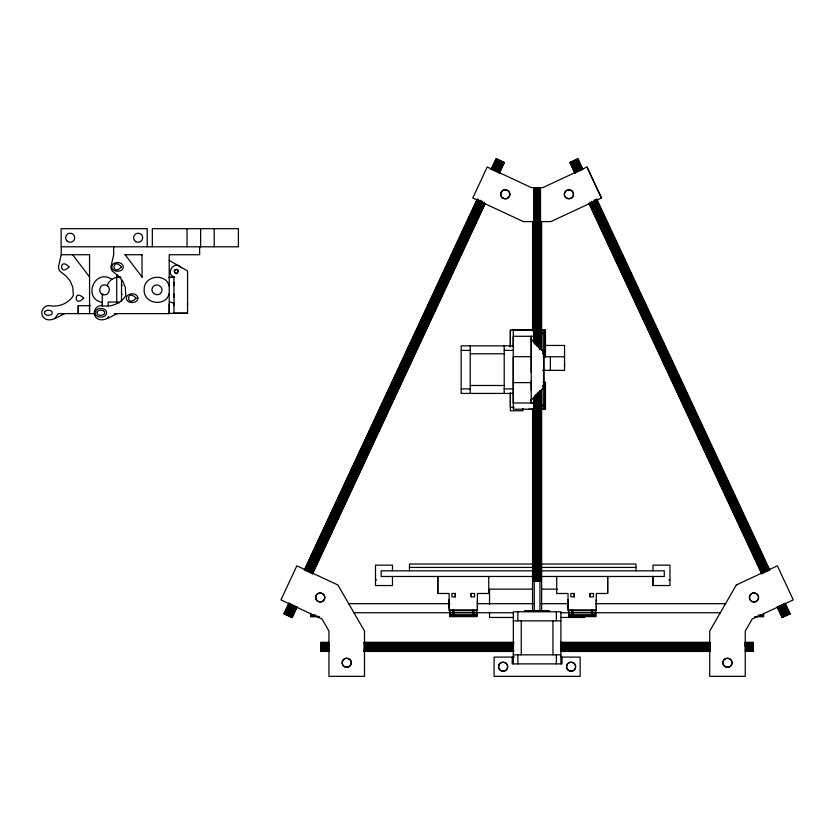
<?xml version="1.0" encoding="UTF-8"?>
<svg xmlns="http://www.w3.org/2000/svg" width="835" height="835" viewBox="0 0 835 835"><rect width="100%" height="100%" fill="white"/><g stroke="black" fill="none" stroke-linecap="round" stroke-linejoin="round"><path stroke-width="1.25" d="M78.239 305.693L78.239 313.616L78.239 305.693L89.961 305.693M89.564 311.925L89.564 303.992M102.256 305.693L102.256 303.992M113.685 246.795L113.685 254.727L110.898 266.897L111.253 269.12L112.276 271.124L118.309 275.842L122.651 281.019L125.271 287.24L125.772 295.673C120.783 303.773 110.564 307.53 101.4 305.579C95.764 305.433 92.142 312.53 95.576 316.997C101.588 324.043 111.065 316.173 117.15 313.616M142.023 277.324L142.023 254.727M114.332 313.616L169.202 313.616L169.202 254.727L199.648 254.727L199.648 246.795M173.962 313.365L173.962 277.001C164.61 273.128 175.131 259.664 181.08 267.847M328.948 650.622L328.948 651.415L321.089 651.436L321.089 642.376L328.896 642.376L328.948 646.102M437.78 593.476L437.78 576.484L437.78 593.476L449.105 593.476L449.105 610.468L477.422 610.468L477.422 593.476L488.746 593.476L488.746 576.494M476.743 610.395L476.743 616.606L473.612 616.606L473.612 610.228L472.662 610.228L472.662 616.606L453.864 616.606L453.864 610.228L452.925 610.228L452.925 616.606L449.783 616.606L449.783 610.395M455.336 596.879L455.336 593.476L451.933 593.476L451.944 596.879L455.336 596.879L455.336 593.476M510.373 330.159L510.373 346.692L510.373 330.159L533.012 330.159M513.264 346.682L513.264 336.286L534.598 336.286M533.534 402.992L531.217 402.992L531.217 336.286L531.217 372.379M564.543 363.622L564.543 366.471M542.531 370.364L564.554 370.364L564.554 345.45L545.015 345.45M568.019 608.224L568.019 599.728L568.03 600.835M572.779 616.606L572.779 615.489L591.577 615.489L591.577 616.606L572.779 616.606L572.779 610.228L571.839 610.228L571.839 616.606L568.708 616.606L568.708 610.395M574.25 596.879L574.25 593.476L570.858 593.476L570.858 596.879L574.25 596.879L574.25 593.476M590.105 596.879L590.105 593.476L593.508 593.476L593.508 596.879L590.105 596.879L590.105 593.476M591.577 616.606L591.577 610.228L592.526 610.228L592.526 616.606L595.658 616.606L595.658 612.42L592.526 612.42M595.658 616.606L595.658 610.395M596.336 608.224L596.336 599.728L596.336 600.835M607.661 593.476L607.661 576.484L607.661 593.476L596.336 593.476L596.336 610.468L568.019 610.468L568.03 593.476L556.694 593.476L556.694 576.494M652.96 585.544L652.96 576.484L652.96 585.544L669.952 585.544L669.952 565.159L652.96 565.159L652.96 570.827M709.719 646.52L709.719 642.386M745.258 646.52L745.258 642.386M745.311 651.436L753.118 651.279L753.118 642.376L745.311 642.376M61.226 246.795L61.226 254.727L58.45 266.897L58.794 269.12L59.817 271.124L65.861 275.842L70.192 281.019L72.822 287.24L73.323 295.673C68.334 303.773 58.106 307.53 48.941 305.579C43.305 305.433 39.683 312.53 43.128 316.997C49.129 324.043 58.617 316.173 64.702 313.616M169.202 293.586C165.81 307.384 143.39 304.013 144.173 289.839C143.39 275.654 165.81 272.293 169.202 286.081M288.9 603.131L283.942 613.777L292.156 617.608L297.114 606.962M304.337 570.034L477.38 198.845M491.157 169.296L496.115 158.66L504.33 162.491L499.361 173.127M284.077 613.84L289.046 603.204M304.472 570.107L476.962 200.097M491.293 169.369L496.251 158.723M289.453 603.392L284.495 614.028L288.346 605.761M304.879 570.295L477.38 200.285L475.167 205.024M491.7 169.547L496.658 158.911L493.36 166.008M308.188 563.207L312.05 554.931M314.805 549.012L317.008 544.284M321.412 534.828L322.519 532.469M328.03 520.643L329.679 517.095M330.785 514.736L334.637 506.459M337.392 500.551L341.254 492.274M344.01 486.367L346.212 481.638M355.585 461.536L357.234 457.998M359.989 452.079L363.851 443.813M366.607 437.895L368.809 433.167M373.214 423.71L375.426 418.982M383.14 402.439L386.448 395.341M389.204 389.434L393.055 381.157M395.811 375.249L398.013 370.521M410.695 343.331L415.653 332.685M416.759 330.326L420.61 322.049M423.366 316.141L427.228 307.864M429.983 301.957L432.186 297.229M439.346 281.854L444.857 270.039M445.963 267.67L449.825 259.393M452.58 253.485L456.432 245.208M459.187 239.301L460.294 236.942M465.805 225.116L467.454 221.567M468.56 219.208L472.412 210.931M285.142 614.33L290.1 603.695M305.537 570.597L478.58 199.408M492.358 169.86L497.316 159.214M285.998 614.727L290.956 604.091M306.382 570.994L478.873 200.984M493.203 170.256L498.161 159.61M286.989 615.197L291.947 604.55M307.374 571.453L480.417 200.264M494.195 170.716L499.153 160.07M288.044 615.687L293.012 605.051M308.439 571.944L481.482 200.765M495.259 171.206L500.217 160.571M289.108 616.178L294.066 605.542M309.503 572.445L482.546 201.256M496.324 171.707L501.282 161.061M290.1 616.647L295.058 606.001M310.495 572.904L482.985 202.905M497.316 172.167L502.273 161.531M290.945 617.044L295.914 606.398M311.34 573.301L484.383 202.112M498.161 172.563L503.119 161.927M291.603 617.347L296.561 606.701M311.998 573.603L484.488 203.604M498.819 172.866L503.776 162.23M292.01 617.545L296.978 606.899M312.405 573.802L484.895 203.792M499.226 173.064L504.183 162.418M312.541 573.864L485.041 203.855M54.766 318.563L58.252 313.616L94.647 313.616M107.224 318.563L108.613 316.58M531.217 400.101L543.783 387.534L543.783 351.744L531.217 339.167M121.513 285.654L122.286 285.257M539.368 221.599L550.881 221.599L601.44 198.02L586.984 167L542.771 187.624L531.436 187.624L487.222 167L472.767 198.02L523.336 221.599L534.598 221.599M790.348 613.725L782.134 617.556L777.176 606.92M169.035 277.314L174.358 277.314M61.226 254.727L89.564 254.727L89.564 313.616M124.791 254.727L142.211 254.727M116.743 277.377L121.054 277.377M169.202 277.377L174.588 277.377M103.415 294.692C109.573 296.216 111.848 286.28 105.627 284.975C99.469 283.462 97.204 293.388 103.415 294.692L102.256 294.139L102.256 306.153M173.962 313.073L187.551 313.073M169.108 313.365L187.551 313.365L187.551 270.978L169.202 260.384M512.126 330.065L534.598 330.065M539.368 330.055L545.485 330.055L545.485 333.196L540.976 333.196L540.976 334.136L545.485 334.136L545.485 352.934L542.583 352.934M513.264 345.867L461.17 345.867L461.17 393.431L513.264 393.431M461.17 350.397L470.23 350.397M504.204 350.397L513.264 350.397M470.23 353.789L504.204 353.789M542.583 353.873L545.485 353.873L545.485 357.015L543.032 357.015M531.217 356.681L513.264 356.681L513.264 403.002L534.598 402.992M545.151 356.775L564.554 356.775M543.032 382.263L545.485 382.263L545.485 385.405L542.583 385.405M513.264 382.618L531.217 382.618M470.23 385.499L504.204 385.499M542.583 386.344L545.485 386.344L545.485 405.142L540.976 405.142L540.976 406.092L545.485 406.092L545.485 409.223L539.368 409.223M461.17 388.901L470.23 388.901M504.204 388.901L513.264 388.901M514.151 407.365L510.373 407.365L510.373 393.045L510.373 410.757L522.95 410.757L522.95 408.492M528.607 409.223L532.083 409.223M534.598 409.223L513.264 409.223L513.264 330.055M533.137 564.032L409.474 564.032L409.474 570.827M540.944 564.032L635.978 564.032L635.978 570.827M409.474 567.424L533.137 567.424M540.944 567.424L635.978 567.424M533.137 570.827L381.157 570.827L381.157 576.484L533.763 576.484M540.903 570.827L664.284 570.827L664.284 576.484L540.903 576.484M375.499 579.887L376.627 579.887M668.814 579.887L669.952 579.887M532.542 589.145L489.54 589.145L489.54 604.592M541.664 589.145L557.3 589.145M471.19 593.476L474.593 593.476L474.593 596.879L471.19 596.879L471.19 593.476L471.19 596.879M348.352 603.695L449.888 603.695M477.223 603.695L533.2 603.695M541.007 603.695L568.343 603.695M595.689 603.695L725.855 603.695M449.105 609.999L477.422 609.999M568.019 609.999L596.336 609.999M524.651 610.667L549.566 610.667M452.925 612.097L453.864 612.097M472.662 612.097L473.612 612.097M571.839 612.097L572.779 612.097M591.577 612.097L592.526 612.097M452.925 612.42L449.783 612.42L449.794 616.606M453.864 612.42L472.662 612.42M473.612 612.42L476.743 612.42L476.743 616.606M571.839 612.42L568.708 612.42L568.708 616.606M572.779 612.42L591.577 612.42M353.56 612.754L449.888 612.754M475.919 612.754L513.671 612.754M560.535 612.754L569.647 612.754M594.384 612.754L720.647 612.754M452.925 613.704L453.864 613.704M472.662 613.704L473.612 613.704M571.839 613.704L572.779 613.704M591.577 613.704L592.526 613.704M449.783 614.153L452.925 614.153M453.864 614.153L472.662 614.153M473.612 614.153L476.743 614.153M568.708 614.153L571.839 614.153M572.779 614.153L591.577 614.153M592.526 614.153L595.658 614.153M452.925 614.936L453.864 614.936M472.662 614.936L473.612 614.936M571.839 614.936L572.779 614.936M591.577 614.936L592.526 614.936M310.599 615.103L315.734 615.103M758.472 615.103L763.607 615.103M449.783 615.489L452.925 615.489L452.925 616.606M476.743 615.489L473.612 615.489L473.612 616.606M568.708 615.489L571.839 615.489L571.839 616.606M592.526 615.489L595.658 615.489M452.925 615.708L453.864 615.708M472.662 615.708L473.612 615.708M571.839 615.708L572.779 615.708M591.577 615.708L592.526 615.708M452.925 615.969L453.864 615.969M472.662 615.969L473.612 615.969M571.839 615.969L572.779 615.969M591.577 615.969L592.526 615.969M310.599 616.303L318.302 616.303M449.783 616.324L452.925 616.324M453.864 616.324L472.662 616.324M473.612 616.324L476.743 616.324M568.708 616.324L571.839 616.324M572.779 616.324L591.587 616.324M592.526 616.324L595.658 616.324M757.188 616.303L763.607 616.303M319.586 616.721L310.599 616.721L310.599 613.224M754.621 616.721L763.607 616.721L763.607 613.224M513.327 617.462L489.54 617.462L489.54 612.305M560.89 617.462L584.667 617.462M513.327 620.854L560.89 620.854M364.029 642.376L513.682 642.376M560.525 642.376L710.178 642.376M321.089 642.533L328.896 642.533M364.029 642.533L513.682 642.533M560.525 642.533L710.178 642.533M745.311 642.533L753.118 642.533M321.089 642.981L328.896 642.981M364.029 642.981L513.682 642.981M560.525 642.981L710.178 642.981M745.311 642.981L753.118 642.981M321.089 643.702L328.896 643.702M364.029 643.702L513.682 643.702M560.525 643.702L710.178 643.702M745.311 643.702L753.118 643.702M321.089 644.641L328.896 644.641M364.029 644.641L513.682 644.641M560.525 644.641L710.178 644.641M745.311 644.641L753.118 644.641M321.089 645.726L328.896 645.726M364.029 645.726L513.682 645.726M560.525 645.726L710.178 645.726M745.311 645.726L753.118 645.726M321.089 646.906L328.896 646.906M364.029 646.906L513.682 646.906M560.525 646.906L710.178 646.906M745.311 646.906L753.118 646.906M321.089 648.075L328.896 648.075M364.029 648.075L513.682 648.075M560.525 648.075L710.178 648.075M745.311 648.075L753.118 648.075M321.089 649.171L328.896 649.171M364.029 649.171L513.682 649.171M560.525 649.171L710.178 649.171M745.311 649.171L753.118 649.171M321.089 650.11L328.896 650.11M364.029 650.11L513.682 650.11M560.525 650.11L710.178 650.11M745.311 650.11L753.118 650.11M321.089 650.83L328.896 650.83M364.029 650.83L513.682 650.83M560.525 650.83L710.178 650.83M745.311 650.83L753.118 650.83M321.089 651.279L328.896 651.279M364.029 651.279L513.682 651.279M560.525 651.279L710.178 651.279M745.311 651.279L753.118 651.279M364.029 651.436L513.682 651.436M560.525 651.436L710.178 651.436M513.327 654.828L560.89 654.828M514.36 657.093L494.07 657.093L494.07 676.35L580.137 676.35L580.137 657.093L560.577 657.093M120.584 277.105C114.812 276.416 108.926 280.174 107.141 285.706L107.632 285.935M173.962 303.22L170.288 302.04M102.256 302.416C82.039 298.523 94.898 267.743 111.88 279.381M174.202 277.627L173.962 277.001M119.572 302.761L117.829 302.04L108.143 302.04L108.143 305.808M121.513 294.014L122.286 294.411M533.137 341.087L532.573 340.534M541.08 349.03L541.633 349.594M125.135 254.727L142.023 277.043M72.676 254.727L89.564 277.043M586.984 167L601.44 198.02M582.913 169.359L578.091 158.65L569.877 162.481L574.845 173.116M596.691 198.897L769.807 570.054M785.244 603.152L790.213 613.798M577.538 158.9L582.506 169.547M596.837 200.275L769.4 570.242M784.837 603.34L789.795 613.986M576.891 159.214L581.849 169.849M595.637 199.398L768.743 570.555M784.18 603.642L789.148 614.289M576.035 159.61L581.003 170.246M594.781 199.795L767.897 570.952M783.334 604.039L788.292 614.685M575.044 160.07L580.012 170.705M593.789 200.254L766.906 571.411M782.343 604.509L787.301 615.144M573.979 160.56L578.947 171.196M593.278 201.934L765.841 571.902M781.278 604.999L786.246 615.635M572.925 161.061L577.883 171.697M591.671 201.245L764.776 572.403M780.214 605.5L785.182 616.136M571.933 161.52L576.891 172.156M591.232 202.895L763.795 572.862M779.232 605.959L784.19 616.595M571.077 161.917L576.046 172.553M589.823 202.101L762.939 573.259M778.377 606.356L783.345 616.992M570.43 162.22L575.388 172.855M589.729 203.594L762.292 573.561M777.729 606.659L782.687 617.305M570.023 162.407L574.981 173.054M589.312 203.782L761.875 573.76M777.312 606.847L782.28 617.493M589.176 203.844L761.739 573.822M477.422 599.728L477.422 608.224M449.105 599.728L449.105 608.224M753.118 642.376L753.118 651.436M592.526 615.489L592.526 616.606M562.018 657.093L562.018 663.888L512.189 663.888L512.189 657.093M560.89 663.888L560.89 611.794L513.327 611.794L513.327 663.888M556.36 611.794L556.36 620.854M556.36 654.828L556.36 663.888M552.958 620.854L552.958 654.828M550.369 356.775L550.359 370.364M545.203 330.055L545.203 333.196M545.203 334.136L545.203 352.934M545.203 353.873L545.203 357.015M545.203 382.263L545.203 385.405M545.203 386.344L545.203 405.142M545.203 406.092L545.203 409.223M544.848 333.196L544.848 346.671M544.848 352.934L544.848 353.873M544.848 385.405L544.848 406.092M544.587 333.196L544.587 334.136M544.587 352.934L544.587 353.873M544.587 385.405L544.587 386.344M544.587 405.142L544.587 406.092M544.368 330.055L544.368 333.196M544.368 334.136L544.368 352.934M544.368 353.873L544.368 357.015M544.368 382.263L544.368 385.405M544.368 386.344L544.368 405.142M544.368 406.092L544.368 409.223M543.815 333.196L543.815 334.136M543.815 352.934L543.815 353.873M543.783 357.411L543.794 382.42M543.815 385.405L543.815 386.344M543.815 405.142L543.815 406.092M543.032 330.055L543.032 333.196M543.032 334.136L543.032 351.681M543.032 387.597L543.032 405.142M543.032 406.092L543.032 409.223M542.583 333.196L542.583 334.136M542.583 405.142L542.583 406.092M541.633 221.473L541.633 330.858M541.633 408.993L541.633 610.834M541.299 330.055L541.299 333.196M541.299 334.136L541.299 350.429M541.299 390.102L541.299 405.142M541.299 406.092L541.299 409.223M540.506 187.624L540.506 349.228M540.506 390.937L540.506 581.223L533.711 581.223L533.711 397.45M540.391 187.624L540.391 349.228M540.391 390.937L540.391 581.223M540.047 187.624L540.047 349.228M540.047 390.937L539.932 610.928M539.504 187.624L539.504 349.228M539.504 390.937L539.504 581.223M538.805 187.624L538.805 347.924M538.805 392.241L538.805 581.223M537.98 187.624L537.98 346.619M537.98 392.241L537.98 581.223M537.103 187.624L537.103 346.619M537.103 393.546L537.103 581.223M536.227 187.624L536.227 345.325M536.227 394.851L536.227 581.223M535.402 187.624L535.402 344.02M535.402 394.851L535.402 581.223M534.703 187.624L534.703 344.02M534.703 396.145L534.703 581.223M534.16 187.624L534.16 342.715M534.16 397.45L534.275 610.928M533.826 187.624L533.826 342.715M533.826 397.45L533.826 581.223M533.711 187.624L533.711 341.411M532.573 221.473L532.573 330.858M532.573 408.993L532.573 610.834M531.217 380.917L531.217 390.415M531.217 399.328L531.217 402.992M521.249 620.854L521.249 654.828M517.857 611.794L517.857 620.854M517.857 654.828L517.857 663.888M504.204 345.867L504.204 393.431M472.662 616.606L472.662 615.489L453.864 615.489L453.864 616.606M470.23 345.867L470.23 393.431M392.481 570.827L392.481 565.159L375.499 565.159L375.499 585.544L392.481 585.544L392.481 576.484M364.498 646.102L364.498 651.415M321.089 642.376L321.089 651.436M214.219 228.675L214.219 246.795M200.63 228.675L200.63 246.795M187.551 303.001L187.551 305.693M187.04 228.675L187.04 246.795M173.962 282.23L173.962 285.654M173.962 294.014L173.962 297.437M173.962 303.001L173.962 305.693M169.202 303.992L169.202 313.616M152.325 246.795L152.325 228.675L238.392 228.675L238.392 246.795L61.122 246.795L61.122 228.675L147.2 228.675L147.2 246.795M121.513 279.579L121.513 301.477M116.743 274.861L116.743 303.262M364.498 631.051L364.498 676.35L328.948 676.35L328.948 631.051L322.018 619.027L280.957 599.885L296.842 565.827L337.904 584.98L364.498 631.051M509.809 194.304L509.204 196.569A4.53 4.53 0 0 1 501.355 196.569A4.53 4.53 0 0 1 505.279 189.775L507.544 190.38A4.53 4.53 0 0 1 509.653 193.125L509.809 194.304M564.554 193.125C562.613 200.275 575.127 200.421 573.332 193.219C571.881 186.706 561.538 190.839 565.013 196.559A4.53 4.53 0 0 0 572.852 196.559A4.53 4.53 0 0 0 568.927 189.764L566.662 190.37A4.53 4.53 0 0 0 564.554 193.125M315.88 596.211C314.043 601.732 323.166 604.383 324.575 598.726C326.412 593.205 317.29 590.554 315.88 596.211M342.371 661.497C340.544 667.029 349.667 669.67 351.076 664.023C352.913 658.491 343.78 655.851 342.371 661.497M500.927 193.042C499.09 198.563 508.212 201.214 509.621 195.557C511.458 190.036 502.336 187.384 500.927 193.042M498.777 665.464C496.95 670.985 506.073 673.636 507.482 667.99C509.308 662.458 500.186 659.807 498.777 665.464M566.725 665.464C564.898 670.985 574.021 673.636 575.43 667.99C577.267 662.458 568.134 659.807 566.725 665.464M723.131 661.497C721.304 667.029 730.427 669.67 731.836 664.023C733.673 658.491 724.54 655.851 723.131 661.497M749.632 596.211C747.805 601.732 756.928 604.383 758.337 598.726C760.163 593.205 751.041 590.554 749.632 596.211M44.579 311.904C43.535 315.922 50.591 316.34 52.167 313.636C53.21 309.628 46.155 309.211 44.579 311.904M69.034 266.897C59.097 277.397 59.097 256.397 69.034 266.897M83.625 298.189C73.689 308.689 73.689 287.678 83.625 298.189M95.367 311.215C93.249 317.488 103.957 319.116 106.296 314.336C108.404 308.063 97.695 306.435 95.367 311.215M97.037 311.904C95.994 315.922 103.049 316.34 104.615 313.636C105.669 309.628 98.614 309.211 97.037 311.904M112.057 265.342C109.949 271.615 120.657 273.243 122.995 268.463C125.104 262.18 114.395 260.551 112.057 265.342M121.493 266.897C111.556 277.397 111.556 256.397 121.493 266.897M136.074 298.178C126.137 308.689 126.137 287.678 136.074 298.178M137.89 298.178C137.608 304.003 126.617 304.003 126.335 298.178C126.617 292.365 137.608 292.365 137.89 298.178M174.348 270.592C175.955 279.683 181.905 265.3 174.348 270.592M152.481 287.678C149.632 293.346 158.807 297.761 161.468 291.999C164.318 286.321 155.143 281.906 152.481 287.678M736.313 584.98L709.719 631.051L709.719 676.35L745.258 676.35L745.258 631.051L752.199 619.027L793.25 599.885L777.364 565.827L736.313 584.98M175.266 269.705L174.369 270.874L174.557 272.335L175.726 273.233L177.187 273.045L178.085 271.876L177.897 270.415L176.728 269.517L175.266 269.705M752.815 593.09L751.719 593.549A4.53 4.53 0 0 0 749.611 598.643L750.06 599.728A4.53 4.53 0 0 0 755.153 601.847L756.249 601.388A4.53 4.53 0 0 0 758.357 596.294L757.909 595.198A4.53 4.53 0 0 0 752.815 593.09M566.6 667.374L566.579 666.184A4.53 4.53 0 0 1 573.468 662.875A4.53 4.53 0 0 1 573.561 670.515A4.53 4.53 0 0 1 566.6 667.374M724.279 665.965A4.53 4.53 0 0 0 731.857 663.929A4.53 4.53 0 0 0 726.314 658.387A4.53 4.53 0 0 0 724.279 665.965M500.864 670.651A4.53 4.53 0 0 0 507.659 666.727A4.53 4.53 0 0 0 500.864 662.802A4.53 4.53 0 0 0 500.864 670.651M66.977 240.939A4.53 4.53 0 0 0 74.555 238.914A4.53 4.53 0 0 0 69.013 233.362A4.53 4.53 0 0 0 66.977 240.939M135.875 241.659A4.53 4.53 0 0 0 142.67 237.735A4.53 4.53 0 0 0 135.875 233.821A4.53 4.53 0 0 0 135.875 241.659M317.029 600.668A4.53 4.53 0 0 0 324.606 598.643A4.53 4.53 0 0 0 319.053 593.09A4.53 4.53 0 0 0 317.029 600.668M344.458 666.685A4.53 4.53 0 0 0 351.253 662.76A4.53 4.53 0 0 0 344.458 658.836A4.53 4.53 0 0 0 344.458 666.685"/></g></svg>
